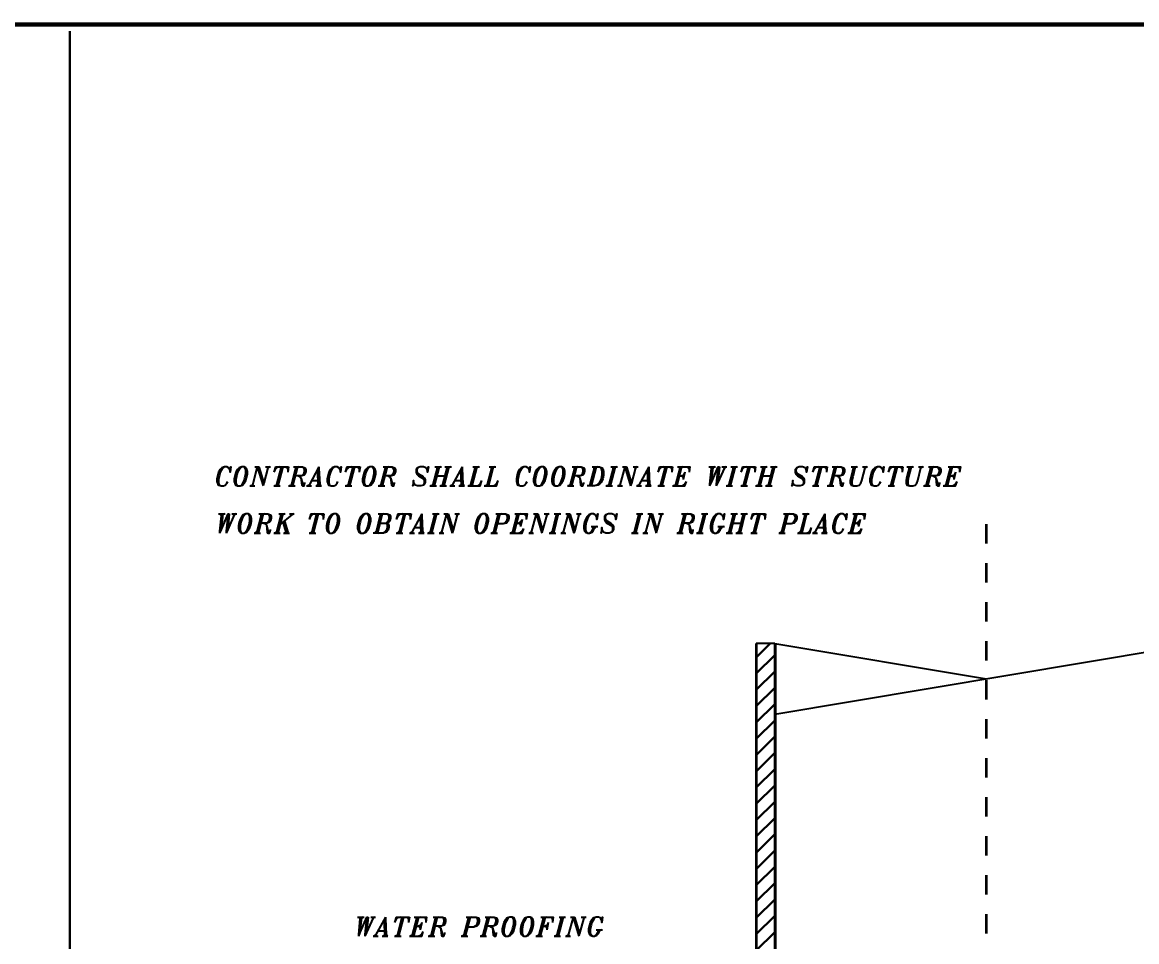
# Model space of a CAD drawing. Extents: x 594 to 813, y 174 to 240.
# Drawn here: x 621.2 to 626.91, y 227.45 to 232.17 of the extents above; entities that cross this region are included whole.
import ezdxf

# ---------------------------------------------------------------- set-up
doc = ezdxf.new("R2010")
doc.units = 0
doc.header["$MEASUREMENT"] = 0
doc.linetypes.add('CENTER', pattern=[50.8, 31.75, -6.35, 6.35, -6.35])
doc.layers.get('0').update_dxf_attribs({"linetype": 'CONTINUOUS', "lineweight": 30})
for name, color, linetype, lineweight in [('5', 5, 'CONTINUOUS', 35), ('AC.REF(S). PIPING', 3, 'CONTINUOUS', 30), ('text', 72, 'CONTINUOUS', 15), ('Wall', 5, 'CONTINUOUS', 30)]:
    doc.layers.add(name, color=color, linetype=linetype, lineweight=lineweight)
doc.layers.add('Duct', color=4, linetype='CONTINUOUS')
doc.styles.add('ROMANC', font='italict.shx')

# ---------------------------------------------------------------- blocks, each defined once
blk = doc.blocks.new('A$C5DD3573E')
at = {"color": 7}
blk.add_line((-36441.501, -27.438), (-36441.501, -24087.558), dxfattribs=at)
at = {"color": 0}
for p, q in [((-33533.694, -2681.443), (-33475.061, -2622.81)), ((-33533.694, -2750.422), (-33455.652, -2672.381)), ((-33533.694, -2819.402), (-33455.652, -2741.36)), ((-33533.694, -2888.382), (-33455.652, -2810.34)), ((-33533.694, -2957.362), (-33455.652, -2879.32)), ((-33533.694, -3026.341), (-33455.652, -2948.3)), ((-33533.694, -3095.321), (-33455.652, -3017.279)), ((-33533.694, -3164.301), (-33455.652, -3086.259)), ((-33533.694, -3233.28), (-33455.652, -3155.239)), ((-33533.694, -3302.26), (-33455.652, -3224.219)), ((-33533.694, -3371.24), (-33455.652, -3293.198)), ((-33533.694, -3440.22), (-33455.652, -3362.178)), ((-33533.694, -3509.199), (-33455.652, -3431.158)), ((-33533.694, -3578.179), (-33455.652, -3500.137)), ((-33533.694, -3647.159), (-33455.652, -3569.117)), ((-33533.694, -3716.139), (-33455.652, -3638.097)), ((-33533.694, -3785.118), (-33455.652, -3707.077)), ((-33533.694, -3854.098), (-33455.652, -3776.056)), ((-33533.694, -3923.078), (-33455.652, -3845.036))]:
    blk.add_line(p, q, dxfattribs=at)
at = {"layer": '5', "color": 2, "linetype": 'CENTER'}
blk.add_line((-32558.173, -6992.3), (-32558.173, -2117.192), dxfattribs=at)
at = {"layer": '5'}
for p, q in [((-33533.694, -2622.81), (-33533.694, -4303.342)), ((-33455.652, -2622.81), (-33455.652, -4303.342))]:
    blk.add_line(p, q, dxfattribs=at)
at = {"layer": 'Duct'}
for p, q in [((-33455.652, -2622.81), (-33533.694, -2622.81)), ((-33455.652, -2621.923), (-32558.173, -2772.774)), ((-33455.652, -2622.81), (-33455.652, -6604.225)), ((-31660.694, -2622.81), (-33455.652, -2922.737)), ((-33451.75, -2622.81), (-33451.75, -6604.225))]:
    blk.add_line(p, q, dxfattribs=at)
at = {"layer": 'Wall', "linetype": 'Continuous', "const_width": 19.2}
blk.add_lwpolyline([(0, 0), (-56085.494, 0), (-56085.494, -36662.196), (0, -36662.196)], close=True, dxfattribs=at)
blk.add_lwpolyline([(0, 0), (-56085.494, 0), (-56085.494, -36662.196), (0, -36662.196)], close=True, dxfattribs=at)
at = {"layer": 'text', "color": 3, "style": 'ROMANC'}
for s, p in [('CONTRACTOR SHALL COORDINATE WITH STRUCTURE', (-35828.906, -1955.221)), ('WORK TO OBTAIN OPENINGS IN RIGHT PLACE', (-35828.906, -2154.652)), ('WATER PROOFING', (-35240.504, -3862.882))]:
    blk.add_text(s, height=81.29339, dxfattribs=at).set_placement(p)

msp = doc.modelspace()

# ---------------------------------------------------------------- block references
at = {"layer": 'AC.REF(S). PIPING', "linetype": 'Continuous', "xscale": 0.0012099999999862, "yscale": 0.0012099999999862, "zscale": 0.0012099999999862}
msp.add_blockref('A$C5DD3573E', (665.5351, 232.1557), dxfattribs=at)

doc.saveas('drawing.dxf')
